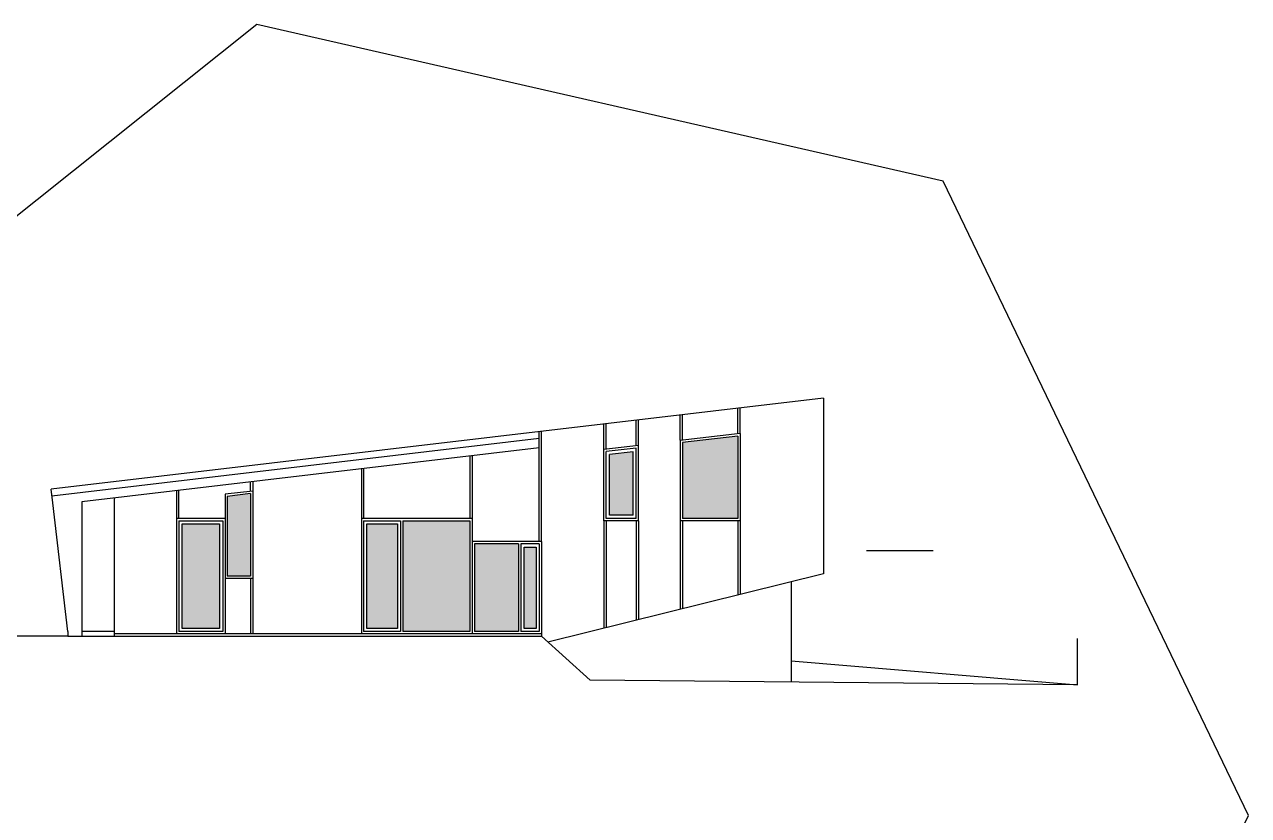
# Model space of a CAD drawing. Header units: millimetres. Extents: x 589 to 1175, y -455 to -172.
# Drawn here: x 1148.96 to 1175.45, y -438.09 to -420.97 of the extents above; entities that cross this region are included whole.
import ezdxf

# ---------------------------------------------------------------- set-up
doc = ezdxf.new("R2010")
doc.units = ezdxf.units.MM
doc.layers.add('FLOATINGWINDOWS', color=2, linetype='Continuous', plot=False)
for name, color, linetype in [('pohled', 4, 'Continuous'), ('srafa fasada', 253, 'Continuous'), ('ZDIVO', 1, 'Continuous')]:
    doc.layers.add(name, color=color, linetype=linetype)

msp = doc.modelspace()

# ---------------------------------------------------------------- hatches: boundary and pattern name
at = {"layer": 'srafa fasada'}
h = msp.add_hatch(color=256, dxfattribs=at)
h.paths.add_polyline_path([(1153.178, -431.777), (1152.368, -431.777), (1152.368, -434.037), (1153.178, -434.037)])
h.paths.add_polyline_path([(1153.848, -431.121), (1153.348, -431.18), (1153.348, -432.907), (1153.848, -432.907)])
h.paths.add_polyline_path([(1157.028, -431.777), (1156.368, -431.777), (1156.368, -434.037), (1157.028, -434.037)])
h.paths.add_polyline_path([(1159.648, -432.207), (1158.698, -432.207), (1158.698, -434.107), (1159.648, -434.107)])
h.paths.add_polyline_path([(1160.028, -432.277), (1159.768, -432.277), (1159.768, -434.037), (1160.028, -434.037)])
h.paths.add_polyline_path([(1162.128, -430.215), (1161.618, -430.275), (1161.618, -431.587), (1162.128, -431.587)])
h.paths.add_polyline_path([(1164.398, -429.877), (1163.198, -430.018), (1163.198, -431.657), (1164.398, -431.657)])
h.paths.add_polyline_path([(1158.598, -431.707), (1157.148, -431.707), (1157.148, -434.107), (1158.598, -434.107)])

# ---------------------------------------------------------------- linework, layer by layer
at = {"layer": 'FLOATINGWINDOWS', "linetype": 'Continuous'}
msp.add_line((1168.625, -432.357), (1167.177, -432.357), dxfattribs=at)
msp.add_lwpolyline([(1175.446, -438.085), (1168.837, -424.361), (1153.986, -420.971), (1142.076, -430.469), (1142.076, -445.702), (1153.986, -455.2), (1168.837, -451.81)], close=True, dxfattribs=at)
at = {"layer": 'pohled'}
for p, q in [((1166.248, -429.054), (1149.535, -431.025)), ((1166.248, -429.054), (1166.248, -432.857)), ((1164.398, -429.826), (1164.398, -429.272)), ((1164.448, -429.82), (1164.448, -429.267)), ((1161.498, -430.168), (1161.498, -429.614)), ((1161.548, -430.162), (1161.548, -429.609)), ((1162.198, -430.086), (1162.198, -429.532)), ((1162.248, -430.08), (1162.248, -429.526)), ((1163.148, -429.968), (1163.148, -429.42)), ((1163.198, -429.968), (1163.198, -429.414)), ((1160.098, -432.157), (1160.098, -429.78)), ((1160.148, -432.157), (1160.148, -429.774)), ((1164.448, -429.82), (1163.148, -429.974)), ((1164.398, -429.877), (1163.198, -430.018)), ((1164.398, -429.877), (1164.398, -431.657)), ((1164.448, -429.82), (1164.448, -431.707)), ((1160.098, -429.931), (1149.552, -431.174)), ((1160.098, -430.132), (1150.198, -431.299)), ((1162.248, -430.08), (1161.498, -430.168)), ((1162.198, -430.136), (1161.548, -430.213)), ((1162.198, -431.657), (1162.198, -430.136)), ((1162.248, -431.707), (1162.248, -430.08)), ((1163.148, -429.968), (1163.148, -431.707)), ((1163.198, -430.018), (1163.198, -431.657)), ((1158.598, -430.309), (1158.598, -431.657)), ((1158.648, -430.303), (1158.648, -434.157)), ((1161.498, -431.707), (1161.498, -430.168)), ((1161.548, -431.657), (1161.548, -430.213)), ((1162.128, -430.215), (1161.618, -430.275)), ((1161.618, -431.587), (1161.618, -430.275)), ((1162.128, -431.587), (1162.128, -430.215)), ((1156.248, -430.586), (1156.248, -434.157)), ((1156.298, -430.58), (1156.298, -431.657)), ((1153.848, -431.07), (1153.848, -430.869)), ((1153.898, -430.863), (1153.898, -434.157)), ((1149.57, -431.324), (1149.535, -431.025)), ((1150.898, -431.217), (1150.898, -434.207)), ((1152.248, -431.058), (1152.248, -434.157)), ((1152.298, -431.657), (1152.298, -431.052)), ((1153.898, -431.065), (1153.298, -431.135)), ((1153.298, -431.135), (1153.298, -434.157)), ((1153.848, -431.121), (1153.348, -431.18)), ((1153.348, -431.18), (1153.348, -432.907)), ((1153.848, -431.121), (1153.848, -432.907)), ((1149.898, -434.107), (1149.57, -431.324)), ((1150.198, -431.299), (1150.198, -434.207)), ((1153.298, -431.657), (1152.248, -431.657)), ((1152.298, -431.707), (1152.298, -434.107)), ((1152.298, -431.707), (1153.248, -431.707)), ((1153.248, -431.707), (1153.248, -434.107)), ((1158.648, -431.657), (1156.248, -431.657)), ((1156.298, -431.707), (1157.098, -431.707)), ((1156.298, -431.707), (1156.298, -434.107)), ((1157.098, -431.707), (1157.098, -434.107)), ((1157.098, -431.707), (1157.098, -434.107)), ((1157.148, -431.707), (1157.148, -434.107)), ((1157.148, -431.707), (1158.598, -431.707)), ((1158.598, -431.707), (1158.598, -434.107)), ((1162.248, -431.707), (1161.498, -431.707)), ((1161.498, -431.707), (1161.498, -434.032)), ((1162.198, -431.657), (1161.548, -431.657)), ((1161.548, -431.707), (1161.548, -434.02)), ((1162.128, -431.587), (1161.618, -431.587)), ((1162.198, -431.707), (1162.198, -433.859)), ((1162.248, -431.707), (1162.248, -433.847)), ((1164.448, -431.707), (1163.148, -431.707)), ((1163.148, -431.707), (1163.148, -433.624)), ((1164.398, -431.657), (1163.198, -431.657)), ((1163.198, -431.707), (1163.198, -433.612)), ((1164.398, -431.707), (1164.398, -433.315)), ((1164.448, -431.707), (1164.448, -433.302)), ((1160.148, -432.157), (1158.648, -432.157)), ((1159.648, -432.207), (1158.698, -432.207)), ((1158.698, -432.207), (1158.698, -434.107)), ((1159.648, -432.207), (1159.648, -434.107)), ((1160.098, -432.207), (1159.698, -432.207)), ((1159.698, -432.207), (1159.698, -434.107)), ((1160.098, -432.207), (1160.098, -434.107)), ((1160.148, -432.157), (1160.148, -434.207)), ((1153.898, -432.957), (1153.298, -432.957)), ((1153.848, -432.907), (1153.348, -432.907)), ((1153.848, -432.957), (1153.848, -434.157)), ((1166.248, -432.857), (1160.287, -434.332)), ((1165.548, -433.03), (1165.548, -435.198)), ((1149.898, -434.107), (1149.898, -434.207)), ((1150.898, -434.107), (1150.198, -434.107)), ((1153.248, -434.107), (1152.298, -434.107)), ((1157.098, -434.107), (1156.298, -434.107)), ((1158.598, -434.107), (1157.148, -434.107)), ((1159.648, -434.107), (1158.698, -434.107)), ((1160.098, -434.107), (1159.698, -434.107)), ((1160.148, -434.157), (1150.898, -434.157)), ((1171.748, -435.257), (1171.748, -434.257)), ((1165.548, -434.736), (1171.748, -435.257))]:
    msp.add_line(p, q, dxfattribs=at)
for points in [[(1152.368, -431.777), (1153.178, -431.777), (1153.178, -434.037), (1152.368, -434.037)], [(1156.368, -431.777), (1157.028, -431.777), (1157.028, -434.037), (1156.368, -434.037)], [(1159.768, -432.277), (1160.028, -432.277), (1160.028, -434.037), (1159.768, -434.037)]]:
    msp.add_lwpolyline(points, close=True, dxfattribs=at)
at = {"layer": 'ZDIVO'}
for p, q in [((1149.898, -434.207), (1147.777, -434.207)), ((1149.898, -434.207), (1160.148, -434.207)), ((1160.148, -434.207), (1161.198, -435.157)), ((1171.748, -435.257), (1161.198, -435.157))]:
    msp.add_line(p, q, dxfattribs=at)

doc.saveas('drawing.dxf')
